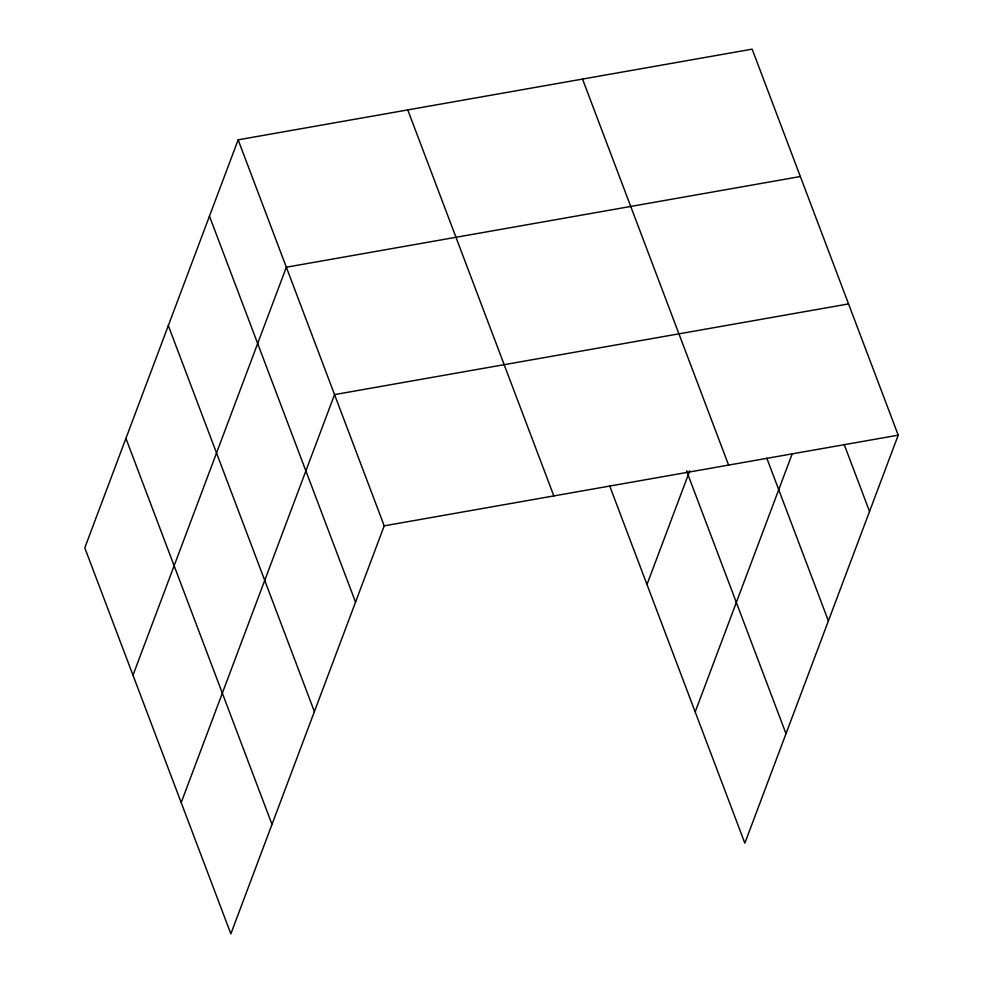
<?xml version="1.0" encoding="UTF-8"?>
<svg xmlns="http://www.w3.org/2000/svg" width="983" height="983" viewBox="0 0 983 983"><rect width="100%" height="100%" fill="white"/><g stroke="black" fill="none" stroke-linecap="round" stroke-linejoin="round"><path stroke-width="1.47" d="M238.144 139.832L84.784 547.838L230.858 933.85L384.218 525.844L238.144 139.832L752.142 49.15L898.216 435.162L744.856 843.168L609.62 485.786M132.988 675.223L286.348 267.216L800.346 176.535M181.191 802.607L334.552 394.601L848.55 303.919M646.986 584.541L689.747 470.796M695.19 711.925L792.089 454.146M384.218 525.844L898.216 435.162M844.164 444.427L869.537 511.467M766.814 458.201L828.399 620.937M582.526 79.07L728.6 465.094M686.515 470.783L786.007 733.711M407.761 109.899L553.834 495.924M209.453 216.137L355.539 602.149M168.314 325.594L314.388 711.606M125.922 438.369L271.996 824.393"/></g></svg>
